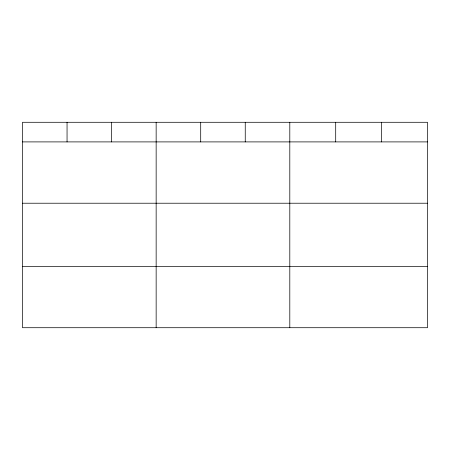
<?xml version="1.0" encoding="UTF-8"?>
<svg xmlns="http://www.w3.org/2000/svg" width="450" height="450" viewBox="0 0 450 450"><rect width="100%" height="100%" fill="white"/><g stroke="black" fill="none" stroke-linecap="round" stroke-linejoin="round"><path stroke-width="0.67" d="M427.5 203.22L427.5 122.288L22.5 122.288L22.5 327.713L427.5 327.713L427.5 203.22L22.5 203.22M22.5 141.902L427.5 141.902M22.5 266.394L427.5 266.394M381.6 122.288L381.6 141.902M335.7 122.288L335.7 141.902M289.8 122.288L289.8 327.713M245.25 122.288L245.25 141.902M200.7 122.288L200.7 141.902M156.15 122.288L156.15 327.713M111.6 122.288L111.6 141.902M67.05 122.288L67.05 141.902"/></g></svg>
